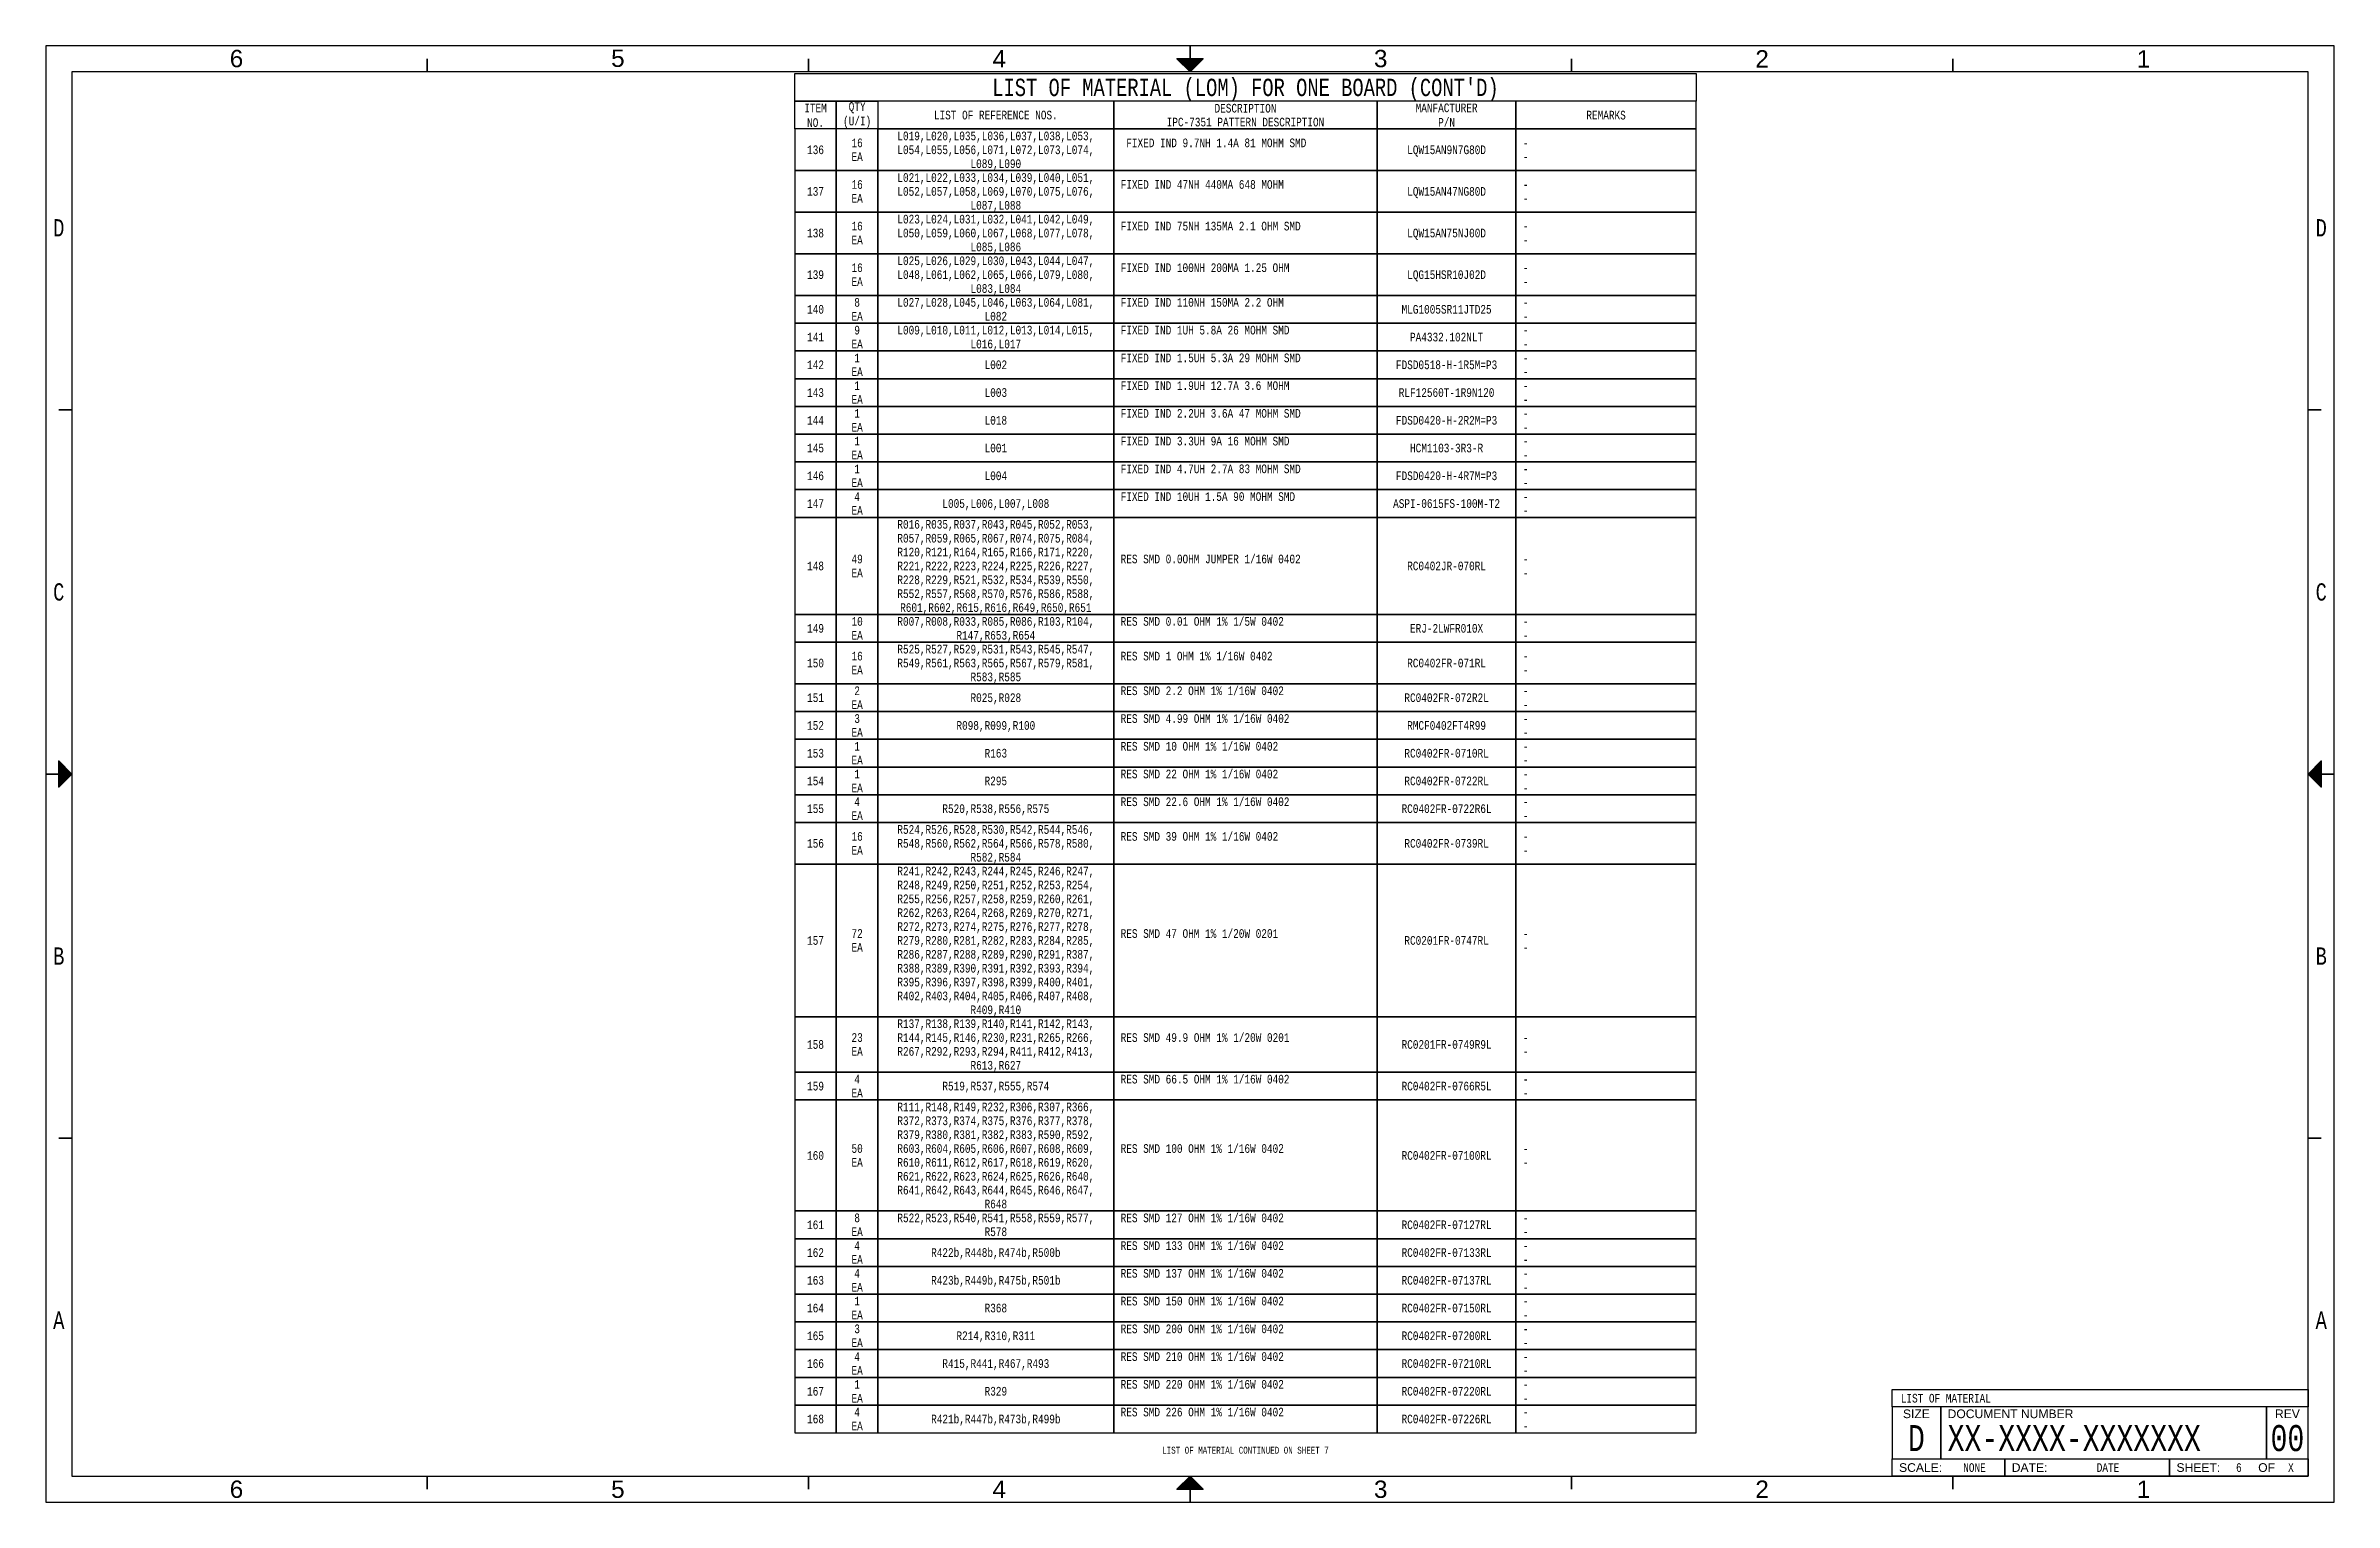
# Paper-space layout '06' of a CAD drawing. Header units: inches. Extents: x 0.2 to 16.8, y 0.2 to 10.8.
import ezdxf
from ezdxf.enums import TextEntityAlignment as Align

# ---------------------------------------------------------------- set-up
doc = ezdxf.new("R2010")
doc.units = ezdxf.units.IN
doc.header["$MEASUREMENT"] = 0
for name, color, linetype in [('BORDER', 13, 'Continuous'), ('SIGNAL', 84, 'Continuous'), ('TEXT', 252, 'Continuous')]:
    doc.layers.add(name, color=color, linetype=linetype)
doc.styles.add('Monotxt_75', font='monotxt.shx', dxfattribs={"width": 0.75})
doc.styles.get("Standard").update_dxf_attribs({"font": 'arial.ttf'})

# ---------------------------------------------------------------- blocks, each defined once
blk = doc.blocks.new('ANSI B Frame')
at = {"layer": 'BORDER', "lineweight": 35}
h = blk.add_hatch(color=256, dxfattribs=at)
h.dxf.hatch_style = 1
h.paths.add_polyline_path([(8.59375, 10.65625), (8.5, 10.65625), (8.5, 10.5625)])
h.paths.add_polyline_path([(8.5, 10.5625), (8.5, 10.65625), (8.40625, 10.65625)])
h = blk.add_hatch(color=256, dxfattribs=at)
h.dxf.hatch_style = 1
h.paths.add_polyline_path([(0.34375, 5.59375), (0.34375, 5.5), (0.4375, 5.5)])
h.paths.add_polyline_path([(0.4375, 5.5), (0.34375, 5.5), (0.34375, 5.40625)])
h = blk.add_hatch(color=256, dxfattribs=at)
h.dxf.hatch_style = 1
h.paths.add_polyline_path([(16.65625, 5.59375), (16.65625, 5.5), (16.5625, 5.5)])
h.paths.add_polyline_path([(16.5625, 5.5), (16.65625, 5.5), (16.65625, 5.40625)])
h = blk.add_hatch(color=256, dxfattribs=at)
h.dxf.hatch_style = 1
h.paths.add_polyline_path([(8.59375, 0.34375), (8.5, 0.34375), (8.5, 0.4375)])
h.paths.add_polyline_path([(8.5, 0.4375), (8.5, 0.34375), (8.40625, 0.34375)])
at = {"layer": 'BORDER'}
for points in [[(0.25, 0.25), (16.75, 0.25), (16.75, 10.75), (0.25, 10.75)], [(0.4375, 0.4375), (16.5625, 0.4375), (16.5625, 10.5625), (0.4375, 10.5625)], [(13.5625, 1.0625), (16.5625, 1.0625), (16.5625, 0.9375), (13.5625, 0.9375)], [(13.5625, 0.9375), (13.5625, 0.5625), (13.9125, 0.5625), (13.9125, 0.9375), (13.9125, 0.5625), (16.2625, 0.5625), (16.2625, 0.9375), (16.2625, 0.5625), (16.5625, 0.5625), (16.5625, 0.9375)], [(16.5625, 0.4375), (15.5625, 0.4375), (15.5625, 0.5625), (15.5625, 0.4375), (14.375, 0.4375), (14.375, 0.5625), (14.375, 0.4375), (13.5625, 0.4375), (13.5625, 0.5625), (16.5625, 0.5625)]]:
    blk.add_lwpolyline(points, close=True, dxfattribs=at)
at = {"layer": 'BORDER', "lineweight": 35}
for points in [[(8.5, 10.5625), (8.5, 10.75)], [(3, 10.65625), (3, 10.5625)], [(5.75, 10.65625), (5.75, 10.5625)], [(11.25, 10.65625), (11.25, 10.5625)], [(14, 10.65625), (14, 10.5625)], [(0.34375, 8.125), (0.4375, 8.125)], [(16.65625, 8.125), (16.5625, 8.125)], [(0.4375, 5.5), (0.25, 5.5)], [(16.5625, 5.5), (16.75, 5.5)], [(0.34375, 2.875), (0.4375, 2.875)], [(16.65625, 2.875), (16.5625, 2.875)], [(3, 0.34375), (3, 0.4375)], [(5.75, 0.34375), (5.75, 0.4375)], [(8.5, 0.4375), (8.5, 0.25)], [(11.25, 0.34375), (11.25, 0.4375)], [(14, 0.34375), (14, 0.4375)]]:
    blk.add_lwpolyline(points, dxfattribs=at)
for points in [[(8.5, 10.5625), (8.59375, 10.65625), (8.40625, 10.65625)], [(0.4375, 5.5), (0.34375, 5.59375), (0.34375, 5.40625)], [(16.5625, 5.5), (16.65625, 5.59375), (16.65625, 5.40625)], [(8.5, 0.4375), (8.59375, 0.34375), (8.40625, 0.34375)]]:
    blk.add_lwpolyline(points, close=True, dxfattribs=at)
at = {"layer": 'BORDER', "style": 'Monotxt_75', "width": 0.75}
for s, p in [('D', (0.34375, 9.4375)), ('D', (16.65625, 9.4375)), ('C', (0.34375, 6.8125)), ('C', (16.65625, 6.8125)), ('B', (0.34375, 4.1875)), ('B', (16.65625, 4.1875)), ('A', (0.34375, 1.5625)), ('A', (16.65625, 1.5625))]:
    blk.add_text(s, height=0.125, dxfattribs=at).set_placement(p, align=Align.MIDDLE_CENTER)
at = {"layer": 'BORDER'}
for s, p in [('SIZE', (13.7375, 0.8875)), ('REV', (16.4125, 0.8875)), ('OF', (16.2625, 0.5))]:
    blk.add_text(s, height=0.0625, dxfattribs=at).set_placement(p, align=Align.MIDDLE_CENTER)
for s, p in [('DOCUMENT NUMBER', (13.9625, 0.8875)), ('SCALE:', (13.6125, 0.5)), ('DATE:', (14.425, 0.5)), ('SHEET:', (15.6125, 0.5))]:
    blk.add_text(s, height=0.0625, dxfattribs=at).set_placement(p, align=Align.MIDDLE_LEFT)
at = {"layer": 'BORDER', "flags": 8}
for tag, p in [('ZN6', (1.625, 10.65787)), ('ZN5', (4.375, 10.66009)), ('ZN4', (7.125, 10.65625)), ('ZN3', (9.875, 10.65796)), ('ZN2', (12.625, 10.65574)), ('ZN1', (15.375, 10.65574)), ('ZN6', (1.625, 0.34375)), ('ZN5', (4.375, 0.34375)), ('ZN4', (7.125, 0.34375)), ('ZN3', (9.875, 0.34375)), ('ZN2', (12.625, 0.34375)), ('ZN1', (15.375, 0.34375))]:
    blk.add_attdef(tag, text='', height=0.125, dxfattribs=at).set_placement(p, align=Align.MIDDLE_CENTER)
at = {"layer": 'TEXT', "style": 'Monotxt_75', "width": 0.75, "flags": 8}
for tag, height, p in [('DESRP', 0.0625, (13.625, 1)), ('DWG_NO', 0.1875, (13.9625, 0.7125))]:
    blk.add_attdef(tag, text='', height=height, dxfattribs=at).set_placement(p, align=Align.MIDDLE_LEFT)
for tag, height, p in [('SHTSZ', 0.1875, (13.7375, 0.7125)), ('REV', 0.1875, (16.4125, 0.7125)), ('SCALE', 0.0625, (14.15625, 0.5)), ('REVDATE', 0.0625, (15.11875, 0.5)), ('CURRSHT', 0.0625, (16.0625, 0.5)), ('LASTSHT', 0.0625, (16.4375, 0.5))]:
    blk.add_attdef(tag, text='', height=height, dxfattribs=at).set_placement(p, align=Align.MIDDLE_CENTER)
blk = doc.blocks.new('LOM_HEADER_CONTD')
at = {"layer": 'BORDER'}
for points in [[(6.5, -0.2), (0, -0.2), (0, 0), (6.5, 0)], [(0, -0.2), (0.3, -0.2), (0.3, -0.4), (0, -0.4)], [(0.3, -0.2), (0.6, -0.2), (0.6, -0.4), (0.3, -0.4)], [(0.6, -0.4), (2.3, -0.4), (2.3, -0.2), (0.6, -0.2)], [(2.3, -0.4), (4.2, -0.4), (4.2, -0.2), (2.3, -0.2)], [(4.2, -0.4), (5.2, -0.4), (5.2, -0.2), (4.2, -0.2)], [(5.2, -0.4), (6.5, -0.4), (6.5, -0.2), (5.2, -0.2)]]:
    blk.add_lwpolyline(points, close=True, dxfattribs=at)
at = {"layer": 'TEXT', "style": 'Monotxt_75', "width": 0.75}
for s, height, p in [("LIST OF MATERIAL (LOM) FOR ONE BOARD (CONT'D)", 0.125, (3.25, -0.1)), ('IPC-7351 PATTERN DESCRIPTION', 0.0625, (3.25, -0.35)), ('DESCRIPTION', 0.0625, (3.25, -0.25)), ('REMARKS', 0.0625, (5.85, -0.3))]:
    blk.add_text(s, height=height, dxfattribs=at).set_placement(p, align=Align.MIDDLE_CENTER)
at = {"layer": 'TEXT', "char_height": 0.0625, "attachment_point": 5, "style": 'Monotxt_75'}
for s, insert, width in [('ITEM\\PNO.', (0.15, -0.302), 0.16406), ('QTY\\P(U/I)', (0.45, -0.3), 0.20312), ('LIST OF REFERENCE NOS.', (1.45, -0.3), 1.1), ('MANFACTURER\\PP/N', (4.7, -0.3), 0.5)]:
    blk.add_mtext(s, dxfattribs=dict(at, insert=insert, width=width))
blk = doc.blocks.new('LOM_REF1L')
at = {"layer": 'BORDER'}
for points in [[(0.3, 0), (0, 0), (0, -0.2), (0.3, -0.2)], [(0.6, 0), (0.3, 0), (0.3, -0.2), (0.6, -0.2)], [(2.3, 0), (0.6, 0), (0.6, -0.2), (2.3, -0.2)], [(4.2, 0), (2.3, 0), (2.3, -0.2), (4.2, -0.2)], [(5.2, 0), (4.2, 0), (4.2, -0.2), (5.2, -0.2)], [(6.5, 0), (5.2, 0), (5.2, -0.2), (6.5, -0.2)]]:
    blk.add_lwpolyline(points, close=True, dxfattribs=at)
at = {"layer": 'TEXT', "style": 'Monotxt_75', "width": 0.75, "flags": 8}
for tag, p in [('ITEM', (0.15, -0.1)), ('QTY', (0.45, -0.05)), ('U/I', (0.45, -0.15)), ('REFNOLIST', (1.45, -0.1)), ('MFGPN', (4.7, -0.1))]:
    blk.add_attdef(tag, text='', height=0.0625, dxfattribs=at).set_placement(p, align=Align.MIDDLE_CENTER)
for tag, p in [('DESCP', (2.35, -0.05)), ('IPC7351CODE', (2.35, -0.15)), ('REMARKS_L1', (5.25, -0.05)), ('REMARKS_L2', (5.25, -0.15))]:
    blk.add_attdef(tag, text='', height=0.0625, dxfattribs=at).set_placement(p, align=Align.MIDDLE_LEFT)
blk = doc.blocks.new('LOM_REF02L')
at = {"layer": 'BORDER'}
for points in [[(0.3, 0), (0, 0), (0, -0.2), (0.3, -0.2)], [(0.6, 0), (0.3, 0), (0.3, -0.2), (0.6, -0.2)], [(2.3, 0), (0.6, 0), (0.6, -0.2), (2.3, -0.2)], [(4.2, 0), (2.3, 0), (2.3, -0.2), (4.2, -0.2)], [(5.2, 0), (4.2, 0), (4.2, -0.2), (5.2, -0.2)], [(6.5, 0), (5.2, 0), (5.2, -0.2), (6.5, -0.2)]]:
    blk.add_lwpolyline(points, close=True, dxfattribs=at)
at = {"layer": 'TEXT', "style": 'Monotxt_75', "width": 0.75, "flags": 8}
for tag, p in [('ITEM', (0.15, -0.1)), ('QTY', (0.45, -0.05)), ('U/I', (0.45, -0.15)), ('REFNOLIST_L1', (1.45, -0.05)), ('REFNOLIST_L2', (1.45, -0.15)), ('MFGPN', (4.7, -0.1))]:
    blk.add_attdef(tag, text='', height=0.0625, dxfattribs=at).set_placement(p, align=Align.MIDDLE_CENTER)
for tag, p in [('DESCP', (2.35, -0.05)), ('IPC7351CODE', (2.35, -0.15)), ('REMARKS_L1', (5.25, -0.05)), ('REMARKS_L2', (5.25, -0.15))]:
    blk.add_attdef(tag, text='', height=0.0625, dxfattribs=at).set_placement(p, align=Align.MIDDLE_LEFT)
blk = doc.blocks.new('LOM_REF11L')
at = {"layer": 'BORDER'}
for points in [[(0.3, 0), (0, 0), (0, -1.1), (0.3, -1.1)], [(0.6, 0), (0.3, 0), (0.3, -1.1), (0.6, -1.1)], [(2.3, 0), (0.6, 0), (0.6, -1.1), (2.3, -1.1)], [(4.2, 0), (2.3, 0), (2.3, -1.1), (4.2, -1.1)], [(5.2, 0), (4.2, 0), (4.2, -1.1), (5.2, -1.1)], [(6.5, 0), (5.2, 0), (5.2, -1.1), (6.5, -1.1)]]:
    blk.add_lwpolyline(points, close=True, dxfattribs=at)
at = {"layer": 'TEXT', "style": 'Monotxt_75', "width": 0.75, "flags": 8}
for tag, p in [('REFNOLIST_L1', (1.45, -0.05)), ('REFNOLIST_L2', (1.45, -0.15)), ('REFNOLIST_L3', (1.45, -0.25)), ('REFNOLIST_L4', (1.45, -0.35)), ('QTY', (0.45, -0.5)), ('REFNOLIST_L5', (1.45, -0.45)), ('ITEM', (0.15, -0.55)), ('U/I', (0.45, -0.6)), ('REFNOLIST_L6', (1.45, -0.55)), ('REFNOLIST_L7', (1.45, -0.65)), ('MFGPN', (4.7, -0.55)), ('REFNOLIST_L8', (1.45, -0.75)), ('REFNOLIST_L9', (1.45, -0.85)), ('REFNOLIST_L10', (1.45, -0.95)), ('REFNOLIST_L11', (1.45, -1.05))]:
    blk.add_attdef(tag, text='', height=0.0625, dxfattribs=at).set_placement(p, align=Align.MIDDLE_CENTER)
for tag, p in [('DESCP', (2.35, -0.5)), ('REMARKS_L1', (5.25, -0.5)), ('IPC7351CODE', (2.35, -0.6)), ('REMARKS_L2', (5.25, -0.6))]:
    blk.add_attdef(tag, text='', height=0.0625, dxfattribs=at).set_placement(p, align=Align.MIDDLE_LEFT)
blk = doc.blocks.new('LOM_REF03L')
at = {"layer": 'BORDER'}
for points in [[(0.3, 0), (0, 0), (0, -0.3), (0.3, -0.3)], [(0.6, 0), (0.3, 0), (0.3, -0.3), (0.6, -0.3)], [(2.3, 0), (0.6, 0), (0.6, -0.3), (2.3, -0.3)], [(4.2, 0), (2.3, 0), (2.3, -0.3), (4.2, -0.3)], [(5.2, 0), (4.2, 0), (4.2, -0.3), (5.2, -0.3)], [(6.5, 0), (5.2, 0), (5.2, -0.3), (6.5, -0.3)]]:
    blk.add_lwpolyline(points, close=True, dxfattribs=at)
at = {"layer": 'TEXT', "style": 'Monotxt_75', "width": 0.75, "flags": 8}
for tag, p in [('ITEM', (0.15, -0.15)), ('QTY', (0.45, -0.1)), ('U/I', (0.45, -0.2)), ('REFNOLIST_L1', (1.45, -0.05)), ('REFNOLIST_L2', (1.45, -0.15)), ('MFGPN', (4.7, -0.15)), ('REFNOLIST_L3', (1.45, -0.25))]:
    blk.add_attdef(tag, text='', height=0.0625, dxfattribs=at).set_placement(p, align=Align.MIDDLE_CENTER)
for tag, p in [('DESCP', (2.35, -0.1)), ('REMARKS_L1', (5.25, -0.1)), ('IPC7351CODE', (2.35, -0.2)), ('REMARKS_L2', (5.25, -0.2))]:
    blk.add_attdef(tag, text='', height=0.0625, dxfattribs=at).set_placement(p, align=Align.MIDDLE_LEFT)
blk = doc.blocks.new('LOM_REF07L')
at = {"layer": 'BORDER'}
for points in [[(0.3, 0), (0, 0), (0, -0.7), (0.3, -0.7)], [(0.6, 0), (0.3, 0), (0.3, -0.7), (0.6, -0.7)], [(2.3, 0), (0.6, 0), (0.6, -0.7), (2.3, -0.7)], [(4.2, 0), (2.3, 0), (2.3, -0.7), (4.2, -0.7)], [(5.2, 0), (4.2, 0), (4.2, -0.7), (5.2, -0.7)], [(6.5, 0), (5.2, 0), (5.2, -0.7), (6.5, -0.7)]]:
    blk.add_lwpolyline(points, close=True, dxfattribs=at)
at = {"layer": 'TEXT', "style": 'Monotxt_75', "width": 0.75, "flags": 8}
for tag, p in [('REFNOLIST_L1', (1.45, -0.05)), ('REFNOLIST_L2', (1.45, -0.15)), ('ITEM', (0.15, -0.35)), ('QTY', (0.45, -0.3)), ('REFNOLIST_L3', (1.45, -0.25)), ('REFNOLIST_L4', (1.45, -0.35)), ('MFGPN', (4.7, -0.35)), ('U/I', (0.45, -0.4)), ('REFNOLIST_L5', (1.45, -0.45)), ('REFNOLIST_L6', (1.45, -0.55)), ('REFNOLIST_L7', (1.45, -0.65))]:
    blk.add_attdef(tag, text='', height=0.0625, dxfattribs=at).set_placement(p, align=Align.MIDDLE_CENTER)
for tag, p in [('DESCP', (2.35, -0.3)), ('REMARKS_L1', (5.25, -0.3)), ('IPC7351CODE', (2.35, -0.4)), ('REMARKS_L2', (5.25, -0.4))]:
    blk.add_attdef(tag, text='', height=0.0625, dxfattribs=at).set_placement(p, align=Align.MIDDLE_LEFT)
blk = doc.blocks.new('LOM_REF04L')
at = {"layer": 'BORDER'}
for points in [[(0.3, 0), (0, 0), (0, -0.4), (0.3, -0.4)], [(0.6, 0), (0.3, 0), (0.3, -0.4), (0.6, -0.4)], [(2.3, 0), (0.6, 0), (0.6, -0.4), (2.3, -0.4)], [(4.2, 0), (2.3, 0), (2.3, -0.4), (4.2, -0.4)], [(5.2, 0), (4.2, 0), (4.2, -0.4), (5.2, -0.4)], [(6.5, 0), (5.2, 0), (5.2, -0.4), (6.5, -0.4)]]:
    blk.add_lwpolyline(points, close=True, dxfattribs=at)
at = {"layer": 'TEXT', "style": 'Monotxt_75', "width": 0.75, "flags": 8}
for tag, p in [('QTY', (0.45, -0.15)), ('REFNOLIST_L1', (1.45, -0.05)), ('REFNOLIST_L2', (1.45, -0.15)), ('ITEM', (0.15, -0.2)), ('U/I', (0.45, -0.25)), ('REFNOLIST_L3', (1.45, -0.25)), ('REFNOLIST_L4', (1.45, -0.35)), ('MFGPN', (4.7, -0.2))]:
    blk.add_attdef(tag, text='', height=0.0625, dxfattribs=at).set_placement(p, align=Align.MIDDLE_CENTER)
for tag, p in [('DESCP', (2.35, -0.15)), ('REMARKS_L1', (5.25, -0.15)), ('IPC7351CODE', (2.35, -0.25)), ('REMARKS_L2', (5.25, -0.25))]:
    blk.add_attdef(tag, text='', height=0.0625, dxfattribs=at).set_placement(p, align=Align.MIDDLE_LEFT)
blk = doc.blocks.new('LOM_REF08L')
at = {"layer": 'BORDER'}
for points in [[(0.3, 0), (0, 0), (0, -0.8), (0.3, -0.8)], [(0.6, 0), (0.3, 0), (0.3, -0.8), (0.6, -0.8)], [(2.3, 0), (0.6, 0), (0.6, -0.8), (2.3, -0.8)], [(4.2, 0), (2.3, 0), (2.3, -0.8), (4.2, -0.8)], [(5.2, 0), (4.2, 0), (4.2, -0.8), (5.2, -0.8)], [(6.5, 0), (5.2, 0), (5.2, -0.8), (6.5, -0.8)]]:
    blk.add_lwpolyline(points, close=True, dxfattribs=at)
at = {"layer": 'TEXT', "style": 'Monotxt_75', "width": 0.75, "flags": 8}
for tag, p in [('REFNOLIST_L1', (1.45, -0.05)), ('REFNOLIST_L2', (1.45, -0.15)), ('QTY', (0.45, -0.35)), ('REFNOLIST_L3', (1.45, -0.25)), ('REFNOLIST_L4', (1.45, -0.35)), ('ITEM', (0.15, -0.4)), ('U/I', (0.45, -0.45)), ('REFNOLIST_L5', (1.45, -0.45)), ('MFGPN', (4.7, -0.4)), ('REFNOLIST_L6', (1.45, -0.55)), ('REFNOLIST_L7', (1.45, -0.65)), ('REFNOLIST_L8', (1.45, -0.75))]:
    blk.add_attdef(tag, text='', height=0.0625, dxfattribs=at).set_placement(p, align=Align.MIDDLE_CENTER)
for tag, p in [('DESCP', (2.35, -0.35)), ('REMARKS_L1', (5.25, -0.35)), ('IPC7351CODE', (2.35, -0.45)), ('REMARKS_L2', (5.25, -0.45))]:
    blk.add_attdef(tag, text='', height=0.0625, dxfattribs=at).set_placement(p, align=Align.MIDDLE_LEFT)
blk = doc.blocks.new('LOM_REF01L')
at = {"layer": 'BORDER'}
for points in [[(0.3, 0), (0, 0), (0, -0.2), (0.3, -0.2)], [(0.6, 0), (0.3, 0), (0.3, -0.2), (0.6, -0.2)], [(2.3, 0), (0.6, 0), (0.6, -0.2), (2.3, -0.2)], [(4.2, 0), (2.3, 0), (2.3, -0.2), (4.2, -0.2)], [(5.2, 0), (4.2, 0), (4.2, -0.2), (5.2, -0.2)], [(6.5, 0), (5.2, 0), (5.2, -0.2), (6.5, -0.2)]]:
    blk.add_lwpolyline(points, close=True, dxfattribs=at)
at = {"layer": 'TEXT', "style": 'Monotxt_75', "width": 0.75, "flags": 8}
for tag, p in [('ITEM', (0.15, -0.1)), ('QTY', (0.45, -0.05)), ('U/I', (0.45, -0.15)), ('REFNOLIST', (1.45, -0.1)), ('MFGPN', (4.7, -0.1))]:
    blk.add_attdef(tag, text='', height=0.0625, dxfattribs=at).set_placement(p, align=Align.MIDDLE_CENTER)
for tag, p in [('DESCP', (2.35, -0.05)), ('IPC7351CODE', (2.35, -0.15)), ('REMARKS_L1', (5.25, -0.05)), ('REMARKS_L2', (5.25, -0.15))]:
    blk.add_attdef(tag, text='', height=0.0625, dxfattribs=at).set_placement(p, align=Align.MIDDLE_LEFT)

psp = doc.layouts.new('06')

# ---------------------------------------------------------------- block references
ref = psp.add_blockref('ANSI B Frame', (0, 0))
ref.add_attrib('SHTSZ', 'D', dxfattribs={"layer": 'TEXT', "height": 0.1875, "style": 'Monotxt_75', "width": 0.75}).set_placement((13.7375, 0.7125), align=Align.MIDDLE_CENTER)
ref.add_attrib('DWG_NO', 'XX-XXXX-XXXXXXX', dxfattribs={"layer": 'TEXT', "height": 0.1875, "style": 'Monotxt_75', "width": 0.75}).set_placement((13.9625, 0.7125), align=Align.MIDDLE_LEFT)
ref.add_attrib('REV', '00', dxfattribs={"layer": 'TEXT', "height": 0.1875, "style": 'Monotxt_75', "width": 0.75}).set_placement((16.4125, 0.7125), align=Align.MIDDLE_CENTER)
ref.add_attrib('SCALE', 'NONE', dxfattribs={"layer": 'TEXT', "height": 0.0625, "style": 'Monotxt_75', "width": 0.75}).set_placement((14.1562, 0.5), align=Align.MIDDLE_CENTER)
ref.add_attrib('REVDATE', 'DATE', dxfattribs={"layer": 'TEXT', "height": 0.0625, "style": 'Monotxt_75', "width": 0.75}).set_placement((15.1188, 0.5), align=Align.MIDDLE_CENTER)
ref.add_attrib('CURRSHT', '6', dxfattribs={"layer": 'TEXT', "height": 0.0625, "style": 'Monotxt_75', "width": 0.75}).set_placement((16.0625, 0.5), align=Align.MIDDLE_CENTER)
ref.add_attrib('LASTSHT', 'X', dxfattribs={"layer": 'TEXT', "height": 0.0625, "style": 'Monotxt_75', "width": 0.75}).set_placement((16.4375, 0.5), align=Align.MIDDLE_CENTER)
ref.add_attrib('DESRP', 'LIST OF MATERIAL', dxfattribs={"layer": 'TEXT', "height": 0.0625, "style": 'Monotxt_75', "width": 0.75}).set_placement((13.625, 1), align=Align.MIDDLE_LEFT)
ref.add_attrib('ZN1', '1', dxfattribs={"layer": 'BORDER', "height": 0.125}).set_placement((15.375, 0.3438), align=Align.MIDDLE_CENTER)
ref.add_attrib('ZN1', '1', dxfattribs={"layer": 'BORDER', "height": 0.125}).set_placement((15.375, 10.6557), align=Align.MIDDLE_CENTER)
ref.add_attrib('ZN2', '2', dxfattribs={"layer": 'BORDER', "height": 0.125}).set_placement((12.625, 0.3438), align=Align.MIDDLE_CENTER)
ref.add_attrib('ZN2', '2', dxfattribs={"layer": 'BORDER', "height": 0.125}).set_placement((12.625, 10.6557), align=Align.MIDDLE_CENTER)
ref.add_attrib('ZN3', '3', dxfattribs={"layer": 'BORDER', "height": 0.125}).set_placement((9.875, 0.3438), align=Align.MIDDLE_CENTER)
ref.add_attrib('ZN3', '3', dxfattribs={"layer": 'BORDER', "height": 0.125}).set_placement((9.875, 10.658), align=Align.MIDDLE_CENTER)
ref.add_attrib('ZN4', '4', dxfattribs={"layer": 'BORDER', "height": 0.125}).set_placement((7.125, 0.3438), align=Align.MIDDLE_CENTER)
ref.add_attrib('ZN4', '4', dxfattribs={"layer": 'BORDER', "height": 0.125}).set_placement((7.125, 10.6562), align=Align.MIDDLE_CENTER)
ref.add_attrib('ZN5', '5', dxfattribs={"layer": 'BORDER', "height": 0.125}).set_placement((4.375, 0.3438), align=Align.MIDDLE_CENTER)
ref.add_attrib('ZN5', '5', dxfattribs={"layer": 'BORDER', "height": 0.125}).set_placement((4.375, 10.6601), align=Align.MIDDLE_CENTER)
ref.add_attrib('ZN6', '6', dxfattribs={"layer": 'BORDER', "height": 0.125}).set_placement((1.625, 0.3438), align=Align.MIDDLE_CENTER)
ref.add_attrib('ZN6', '6', dxfattribs={"layer": 'BORDER', "height": 0.125}).set_placement((1.625, 10.6579), align=Align.MIDDLE_CENTER)
for name, p, values in [('LOM_REF03L', (5.65, 10.15), {'ITEM': '136', 'QTY': '16', 'U/I': 'EA', 'REFNOLIST_L1': 'L019,L020,L035,L036,L037,L038,L053,', 'REFNOLIST_L2': 'L054,L055,L056,L071,L072,L073,L074,', 'REFNOLIST_L3': 'L089,L090', 'DESCP': ' FIXED IND 9.7NH 1.4A 81 MOHM SMD', 'MFGPN': 'LQW15AN9N7G80D', 'REMARKS_L1': '-', 'REMARKS_L2': '-'}), ('LOM_REF03L', (5.65, 9.85), {'ITEM': '137', 'QTY': '16', 'U/I': 'EA', 'REFNOLIST_L1': 'L021,L022,L033,L034,L039,L040,L051,', 'REFNOLIST_L2': 'L052,L057,L058,L069,L070,L075,L076,', 'REFNOLIST_L3': 'L087,L088', 'DESCP': 'FIXED IND 47NH 440MA 648 MOHM', 'MFGPN': 'LQW15AN47NG80D', 'REMARKS_L1': '-', 'REMARKS_L2': '-'}), ('LOM_REF03L', (5.65, 9.55), {'ITEM': '138', 'QTY': '16', 'U/I': 'EA', 'REFNOLIST_L1': 'L023,L024,L031,L032,L041,L042,L049,', 'REFNOLIST_L2': 'L050,L059,L060,L067,L068,L077,L078,', 'REFNOLIST_L3': 'L085,L086', 'DESCP': 'FIXED IND 75NH 135MA 2.1 OHM SMD', 'MFGPN': 'LQW15AN75NJ00D', 'REMARKS_L1': '-', 'REMARKS_L2': '-'}), ('LOM_REF03L', (5.65, 9.25), {'ITEM': '139', 'QTY': '16', 'U/I': 'EA', 'REFNOLIST_L1': 'L025,L026,L029,L030,L043,L044,L047,', 'REFNOLIST_L2': 'L048,L061,L062,L065,L066,L079,L080,', 'REFNOLIST_L3': 'L083,L084', 'DESCP': 'FIXED IND 100NH 200MA 1.25 OHM', 'MFGPN': 'LQG15HSR10J02D', 'REMARKS_L1': '-', 'REMARKS_L2': '-'}), ('LOM_REF02L', (5.65, 8.95), {'ITEM': '140', 'QTY': '8', 'U/I': 'EA', 'REFNOLIST_L1': 'L027,L028,L045,L046,L063,L064,L081,', 'REFNOLIST_L2': 'L082', 'DESCP': 'FIXED IND 110NH 150MA 2.2 OHM', 'MFGPN': 'MLG1005SR11JTD25', 'REMARKS_L1': '-', 'REMARKS_L2': '-'}), ('LOM_REF02L', (5.65, 8.75), {'ITEM': '141', 'QTY': '9', 'U/I': 'EA', 'REFNOLIST_L1': 'L009,L010,L011,L012,L013,L014,L015,', 'REFNOLIST_L2': 'L016,L017', 'DESCP': 'FIXED IND 1UH 5.8A 26 MOHM SMD', 'MFGPN': 'PA4332.102NLT', 'REMARKS_L1': '-', 'REMARKS_L2': '-'}), ('LOM_REF1L', (5.65, 8.55), {'ITEM': '142', 'QTY': '1', 'U/I': 'EA', 'REFNOLIST': 'L002', 'DESCP': 'FIXED IND 1.5UH 5.3A 29 MOHM SMD', 'MFGPN': 'FDSD0518-H-1R5M=P3', 'REMARKS_L1': '-', 'REMARKS_L2': '-'}), ('LOM_REF1L', (5.65, 8.35), {'ITEM': '143', 'QTY': '1', 'U/I': 'EA', 'REFNOLIST': 'L003', 'DESCP': 'FIXED IND 1.9UH 12.7A 3.6 MOHM', 'MFGPN': 'RLF12560T-1R9N120', 'REMARKS_L1': '-', 'REMARKS_L2': '-'}), ('LOM_REF1L', (5.65, 8.15), {'ITEM': '144', 'QTY': '1', 'U/I': 'EA', 'REFNOLIST': 'L018', 'DESCP': 'FIXED IND 2.2UH 3.6A 47 MOHM SMD', 'MFGPN': 'FDSD0420-H-2R2M=P3', 'REMARKS_L1': '-', 'REMARKS_L2': '-'}), ('LOM_REF1L', (5.65, 7.95), {'ITEM': '145', 'QTY': '1', 'U/I': 'EA', 'REFNOLIST': 'L001', 'DESCP': 'FIXED IND 3.3UH 9A 16 MOHM SMD', 'MFGPN': 'HCM1103-3R3-R', 'REMARKS_L1': '-', 'REMARKS_L2': '-'}), ('LOM_REF1L', (5.65, 7.75), {'ITEM': '146', 'QTY': '1', 'U/I': 'EA', 'REFNOLIST': 'L004', 'DESCP': 'FIXED IND 4.7UH 2.7A 83 MOHM SMD', 'MFGPN': 'FDSD0420-H-4R7M=P3', 'REMARKS_L1': '-', 'REMARKS_L2': '-'}), ('LOM_REF1L', (5.65, 7.55), {'ITEM': '147', 'QTY': '4', 'U/I': 'EA', 'REFNOLIST': 'L005,L006,L007,L008', 'DESCP': 'FIXED IND 10UH 1.5A 90 MOHM SMD', 'MFGPN': 'ASPI-0615FS-100M-T2', 'REMARKS_L1': '-', 'REMARKS_L2': '-'}), ('LOM_REF07L', (5.65, 7.35), {'ITEM': '148', 'QTY': '49', 'U/I': 'EA', 'REFNOLIST_L1': 'R016,R035,R037,R043,R045,R052,R053,', 'REFNOLIST_L2': 'R057,R059,R065,R067,R074,R075,R084,', 'REFNOLIST_L3': 'R120,R121,R164,R165,R166,R171,R220,', 'REFNOLIST_L4': 'R221,R222,R223,R224,R225,R226,R227,', 'REFNOLIST_L5': 'R228,R229,R521,R532,R534,R539,R550,', 'REFNOLIST_L6': 'R552,R557,R568,R570,R576,R586,R588,', 'REFNOLIST_L7': 'R601,R602,R615,R616,R649,R650,R651', 'DESCP': 'RES SMD 0.0OHM JUMPER 1/16W 0402', 'MFGPN': 'RC0402JR-070RL', 'REMARKS_L1': '-', 'REMARKS_L2': '-'}), ('LOM_REF02L', (5.65, 6.65), {'ITEM': '149', 'QTY': '10', 'U/I': 'EA', 'REFNOLIST_L1': 'R007,R008,R033,R085,R086,R103,R104,', 'REFNOLIST_L2': 'R147,R653,R654', 'DESCP': 'RES SMD 0.01 OHM 1% 1/5W 0402', 'MFGPN': 'ERJ-2LWFR010X', 'REMARKS_L1': '-', 'REMARKS_L2': '-'}), ('LOM_REF03L', (5.65, 6.45), {'ITEM': '150', 'QTY': '16', 'U/I': 'EA', 'REFNOLIST_L1': 'R525,R527,R529,R531,R543,R545,R547,', 'REFNOLIST_L2': 'R549,R561,R563,R565,R567,R579,R581,', 'REFNOLIST_L3': 'R583,R585', 'DESCP': 'RES SMD 1 OHM 1% 1/16W 0402', 'MFGPN': 'RC0402FR-071RL', 'REMARKS_L1': '-', 'REMARKS_L2': '-'}), ('LOM_REF1L', (5.65, 6.15), {'ITEM': '151', 'QTY': '2', 'U/I': 'EA', 'REFNOLIST': 'R025,R028', 'DESCP': 'RES SMD 2.2 OHM 1% 1/16W 0402', 'MFGPN': 'RC0402FR-072R2L', 'REMARKS_L1': '-', 'REMARKS_L2': '-'}), ('LOM_REF1L', (5.65, 5.95), {'ITEM': '152', 'QTY': '3', 'U/I': 'EA', 'REFNOLIST': 'R098,R099,R100', 'DESCP': 'RES SMD 4.99 OHM 1% 1/16W 0402', 'MFGPN': 'RMCF0402FT4R99', 'REMARKS_L1': '-', 'REMARKS_L2': '-'}), ('LOM_REF1L', (5.65, 5.75), {'ITEM': '153', 'QTY': '1', 'U/I': 'EA', 'REFNOLIST': 'R163', 'DESCP': 'RES SMD 10 OHM 1% 1/16W 0402', 'MFGPN': 'RC0402FR-0710RL', 'REMARKS_L1': '-', 'REMARKS_L2': '-'}), ('LOM_REF1L', (5.65, 5.55), {'ITEM': '154', 'QTY': '1', 'U/I': 'EA', 'REFNOLIST': 'R295', 'DESCP': 'RES SMD 22 OHM 1% 1/16W 0402', 'MFGPN': 'RC0402FR-0722RL', 'REMARKS_L1': '-', 'REMARKS_L2': '-'}), ('LOM_REF1L', (5.65, 5.35), {'ITEM': '155', 'QTY': '4', 'U/I': 'EA', 'REFNOLIST': 'R520,R538,R556,R575', 'DESCP': 'RES SMD 22.6 OHM 1% 1/16W 0402', 'MFGPN': 'RC0402FR-0722R6L', 'REMARKS_L1': '-', 'REMARKS_L2': '-'}), ('LOM_REF03L', (5.65, 5.15), {'ITEM': '156', 'QTY': '16', 'U/I': 'EA', 'REFNOLIST_L1': 'R524,R526,R528,R530,R542,R544,R546,', 'REFNOLIST_L2': 'R548,R560,R562,R564,R566,R578,R580,', 'REFNOLIST_L3': 'R582,R584', 'DESCP': 'RES SMD 39 OHM 1% 1/16W 0402', 'MFGPN': 'RC0402FR-0739RL', 'REMARKS_L1': '-', 'REMARKS_L2': '-'}), ('LOM_REF04L', (5.65, 3.75), {'ITEM': '158', 'QTY': '23', 'U/I': 'EA', 'REFNOLIST_L1': 'R137,R138,R139,R140,R141,R142,R143,', 'REFNOLIST_L2': 'R144,R145,R146,R230,R231,R265,R266,', 'REFNOLIST_L3': 'R267,R292,R293,R294,R411,R412,R413,', 'REFNOLIST_L4': 'R613,R627', 'DESCP': 'RES SMD 49.9 OHM 1% 1/20W 0201', 'MFGPN': 'RC0201FR-0749R9L', 'REMARKS_L1': '-', 'REMARKS_L2': '-'}), ('LOM_REF1L', (5.65, 3.35), {'ITEM': '159', 'QTY': '4', 'U/I': 'EA', 'REFNOLIST': 'R519,R537,R555,R574', 'DESCP': 'RES SMD 66.5 OHM 1% 1/16W 0402', 'MFGPN': 'RC0402FR-0766R5L', 'REMARKS_L1': '-', 'REMARKS_L2': '-'}), ('LOM_REF08L', (5.65, 3.15), {'ITEM': '160', 'QTY': '50', 'U/I': 'EA', 'REFNOLIST_L1': 'R111,R148,R149,R232,R306,R307,R366,', 'REFNOLIST_L2': 'R372,R373,R374,R375,R376,R377,R378,', 'REFNOLIST_L3': 'R379,R380,R381,R382,R383,R590,R592,', 'REFNOLIST_L4': 'R603,R604,R605,R606,R607,R608,R609,', 'REFNOLIST_L5': 'R610,R611,R612,R617,R618,R619,R620,', 'REFNOLIST_L6': 'R621,R622,R623,R624,R625,R626,R640,', 'REFNOLIST_L7': 'R641,R642,R643,R644,R645,R646,R647,', 'REFNOLIST_L8': 'R648', 'DESCP': 'RES SMD 100 OHM 1% 1/16W 0402', 'MFGPN': 'RC0402FR-07100RL', 'REMARKS_L1': '-', 'REMARKS_L2': '-'}), ('LOM_REF02L', (5.65, 2.35), {'ITEM': '161', 'QTY': '8', 'U/I': 'EA', 'REFNOLIST_L1': 'R522,R523,R540,R541,R558,R559,R577,', 'REFNOLIST_L2': 'R578', 'DESCP': 'RES SMD 127 OHM 1% 1/16W 0402', 'MFGPN': 'RC0402FR-07127RL', 'REMARKS_L1': '-', 'REMARKS_L2': '-'}), ('LOM_REF01L', (5.65, 2.15), {'ITEM': '162', 'QTY': '4', 'U/I': 'EA', 'REFNOLIST': 'R422b,R448b,R474b,R500b', 'DESCP': 'RES SMD 133 OHM 1% 1/16W 0402', 'MFGPN': 'RC0402FR-07133RL', 'REMARKS_L1': '-', 'REMARKS_L2': '-'}), ('LOM_REF01L', (5.65, 1.95), {'ITEM': '163', 'QTY': '4', 'U/I': 'EA', 'REFNOLIST': 'R423b,R449b,R475b,R501b', 'DESCP': 'RES SMD 137 OHM 1% 1/16W 0402', 'MFGPN': 'RC0402FR-07137RL', 'REMARKS_L1': '-', 'REMARKS_L2': '-'}), ('LOM_REF1L', (5.65, 1.75), {'ITEM': '164', 'QTY': '1', 'U/I': 'EA', 'REFNOLIST': 'R368', 'DESCP': 'RES SMD 150 OHM 1% 1/16W 0402', 'MFGPN': 'RC0402FR-07150RL', 'REMARKS_L1': '-', 'REMARKS_L2': '-'}), ('LOM_REF1L', (5.65, 1.55), {'ITEM': '165', 'QTY': '3', 'U/I': 'EA', 'REFNOLIST': 'R214,R310,R311', 'DESCP': 'RES SMD 200 OHM 1% 1/16W 0402', 'MFGPN': 'RC0402FR-07200RL', 'REMARKS_L1': '-', 'REMARKS_L2': '-'}), ('LOM_REF1L', (5.65, 1.35), {'ITEM': '166', 'QTY': '4', 'U/I': 'EA', 'REFNOLIST': 'R415,R441,R467,R493', 'DESCP': 'RES SMD 210 OHM 1% 1/16W 0402', 'MFGPN': 'RC0402FR-07210RL', 'REMARKS_L1': '-', 'REMARKS_L2': '-'}), ('LOM_REF1L', (5.65, 1.15), {'ITEM': '167', 'QTY': '1', 'U/I': 'EA', 'REFNOLIST': 'R329', 'DESCP': 'RES SMD 220 OHM 1% 1/16W 0402', 'MFGPN': 'RC0402FR-07220RL', 'REMARKS_L1': '-', 'REMARKS_L2': '-'}), ('LOM_REF01L', (5.65, 0.95), {'ITEM': '168', 'QTY': '4', 'U/I': 'EA', 'REFNOLIST': 'R421b,R447b,R473b,R499b', 'DESCP': 'RES SMD 226 OHM 1% 1/16W 0402', 'MFGPN': 'RC0402FR-07226RL', 'REMARKS_L1': '-', 'REMARKS_L2': '-'})]:
    psp.add_blockref(name, p).add_auto_attribs(values)
ref = psp.add_blockref('LOM_REF11L', (5.65, 4.85))
ref.add_attrib('ITEM', '157', dxfattribs={"layer": 'TEXT', "height": 0.0625, "style": 'Monotxt_75', "width": 0.75}).set_placement((5.8, 4.3), align=Align.MIDDLE_CENTER)
ref.add_attrib('QTY', '72', dxfattribs={"layer": 'TEXT', "height": 0.0625, "style": 'Monotxt_75', "width": 0.75}).set_placement((6.1, 4.35), align=Align.MIDDLE_CENTER)
ref.add_attrib('U/I', 'EA', dxfattribs={"layer": 'TEXT', "height": 0.0625, "style": 'Monotxt_75', "width": 0.75}).set_placement((6.1, 4.25), align=Align.MIDDLE_CENTER)
ref.add_attrib('REFNOLIST_L1', 'R241,R242,R243,R244,R245,R246,R247,', dxfattribs={"layer": 'TEXT', "height": 0.0625, "style": 'Monotxt_75', "width": 0.75}).set_placement((7.1, 4.8), align=Align.MIDDLE_CENTER)
ref.add_attrib('REFNOLIST_L2', 'R248,R249,R250,R251,R252,R253,R254,', dxfattribs={"layer": 'TEXT', "height": 0.0625, "style": 'Monotxt_75', "width": 0.75}).set_placement((7.1, 4.7), align=Align.MIDDLE_CENTER)
ref.add_attrib('REFNOLIST_L3', 'R255,R256,R257,R258,R259,R260,R261,', dxfattribs={"layer": 'TEXT', "height": 0.0625, "style": 'Monotxt_75', "width": 0.75}).set_placement((7.1, 4.6), align=Align.MIDDLE_CENTER)
ref.add_attrib('REFNOLIST_L4', 'R262,R263,R264,R268,R269,R270,R271,', dxfattribs={"layer": 'TEXT', "height": 0.0625, "style": 'Monotxt_75', "width": 0.75}).set_placement((7.1, 4.5), align=Align.MIDDLE_CENTER)
ref.add_attrib('REFNOLIST_L5', 'R272,R273,R274,R275,R276,R277,R278,', dxfattribs={"layer": 'TEXT', "height": 0.0625, "style": 'Monotxt_75', "width": 0.75}).set_placement((7.1, 4.4), align=Align.MIDDLE_CENTER)
ref.add_attrib('REFNOLIST_L6', 'R279,R280,R281,R282,R283,R284,R285,', dxfattribs={"layer": 'TEXT', "height": 0.0625, "style": 'Monotxt_75', "width": 0.75}).set_placement((7.1, 4.3), align=Align.MIDDLE_CENTER)
ref.add_attrib('REFNOLIST_L7', 'R286,R287,R288,R289,R290,R291,R387,', dxfattribs={"layer": 'TEXT', "height": 0.0625, "style": 'Monotxt_75', "width": 0.75}).set_placement((7.1, 4.2), align=Align.MIDDLE_CENTER)
ref.add_attrib('REFNOLIST_L8', 'R388,R389,R390,R391,R392,R393,R394,', dxfattribs={"layer": 'TEXT', "height": 0.0625, "style": 'Monotxt_75', "width": 0.75}).set_placement((7.1, 4.1), align=Align.MIDDLE_CENTER)
ref.add_attrib('REFNOLIST_L9', 'R395,R396,R397,R398,R399,R400,R401,', dxfattribs={"layer": 'TEXT', "height": 0.0625, "style": 'Monotxt_75', "width": 0.75}).set_placement((7.1, 4), align=Align.MIDDLE_CENTER)
ref.add_attrib('REFNOLIST_L10', 'R402,R403,R404,R405,R406,R407,R408,', dxfattribs={"layer": 'TEXT', "height": 0.0625, "style": 'Monotxt_75', "width": 0.75}).set_placement((7.1, 3.9), align=Align.MIDDLE_CENTER)
ref.add_attrib('REFNOLIST_L11', 'R409,R410', dxfattribs={"layer": 'TEXT', "height": 0.0625, "style": 'Monotxt_75', "width": 0.75}).set_placement((7.1, 3.8), align=Align.MIDDLE_CENTER)
ref.add_attrib('DESCP', 'RES SMD 47 OHM 1% 1/20W 0201', dxfattribs={"layer": 'TEXT', "height": 0.0625, "style": 'Monotxt_75', "width": 0.75}).set_placement((8, 4.35), align=Align.MIDDLE_LEFT)
ref.add_attrib('MFGPN', 'RC0201FR-0747RL', dxfattribs={"layer": 'TEXT', "height": 0.0625, "style": 'Monotxt_75', "width": 0.75}).set_placement((10.35, 4.3), align=Align.MIDDLE_CENTER)
ref.add_attrib('REMARKS_L1', '-', dxfattribs={"layer": 'TEXT', "height": 0.0625, "style": 'Monotxt_75', "width": 0.75}).set_placement((10.9, 4.35), align=Align.MIDDLE_LEFT)
ref.add_attrib('REMARKS_L2', '-', dxfattribs={"layer": 'TEXT', "height": 0.0625, "style": 'Monotxt_75', "width": 0.75}).set_placement((10.9, 4.25), align=Align.MIDDLE_LEFT)
at = {"layer": 'SIGNAL'}
psp.add_blockref('LOM_HEADER_CONTD', (5.65, 10.55), dxfattribs=at)

# ---------------------------------------------------------------- texts
at = {"layer": 'TEXT', "style": 'Monotxt_75', "width": 0.75}
psp.add_text('LIST OF MATERIAL CONTINUED ON SHEET 7', height=0.05, dxfattribs=at).set_placement((8.9, 0.65), align=Align.TOP_CENTER)

doc.saveas('drawing.dxf')
